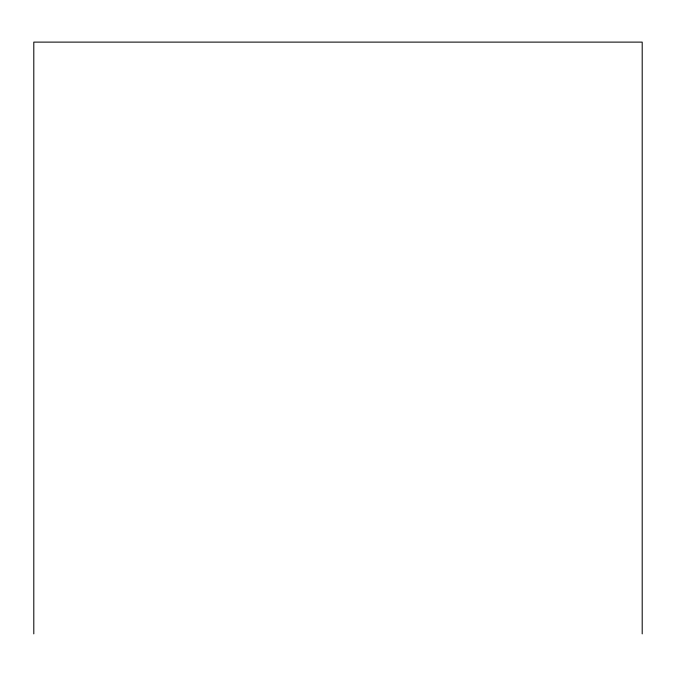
<?xml version="1.0" encoding="UTF-8"?>
<svg xmlns="http://www.w3.org/2000/svg" width="676" height="676" viewBox="0 0 676 676"><rect width="100%" height="100%" fill="white"/><g stroke="black" fill="none" stroke-linecap="round" stroke-linejoin="round"><path stroke-width="1.01" d="M642.2 633.885L642.2 42.115L33.8 42.115L33.8 633.885"/></g></svg>
